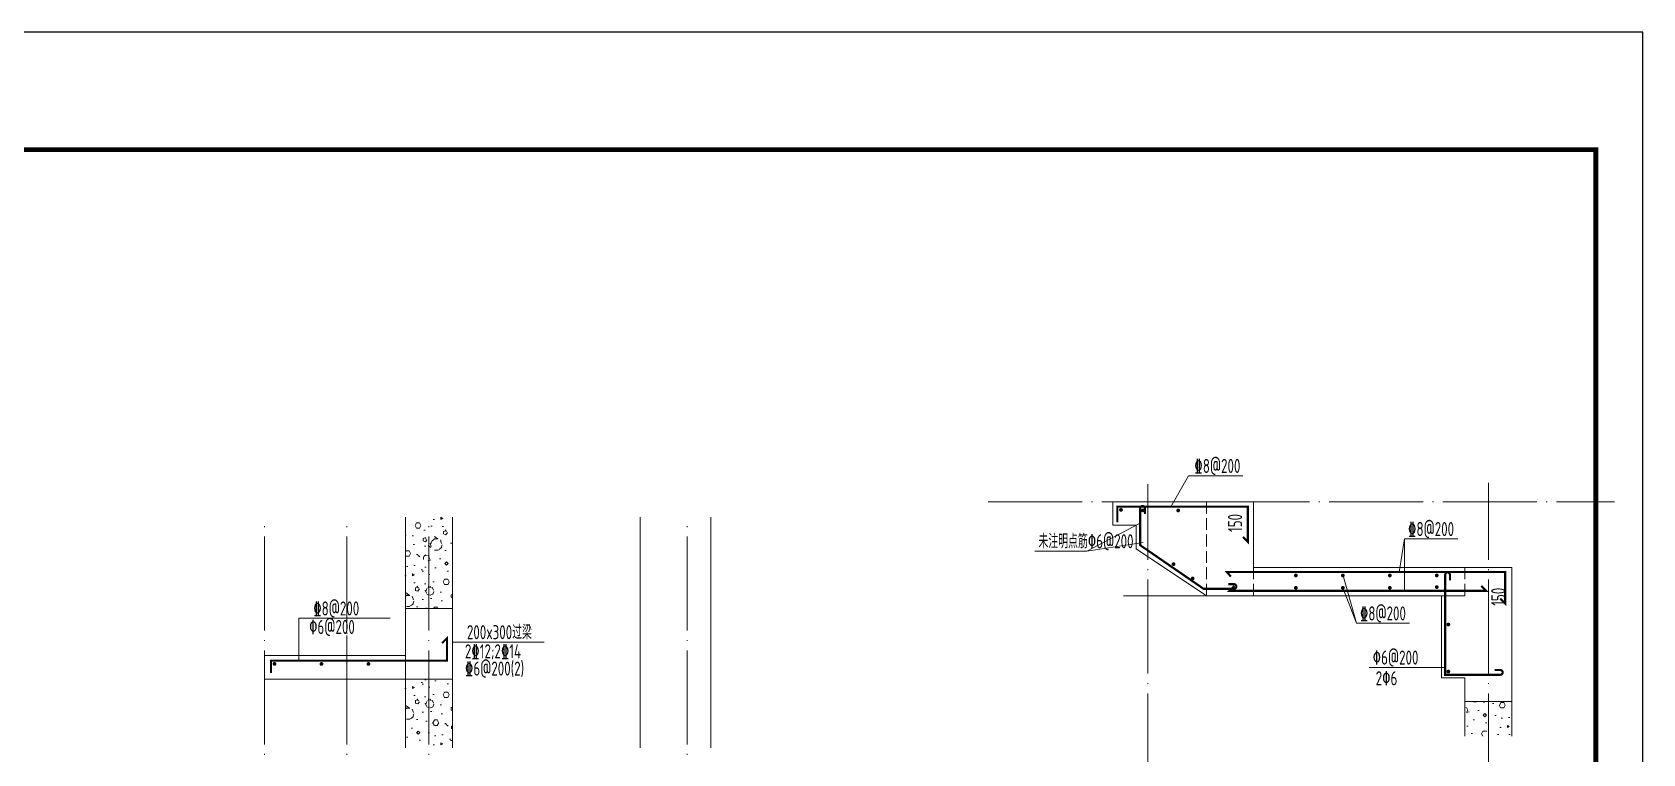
# Model space of a CAD drawing. Extents: x -129922 to 1190196, y -520662 to 139923.
# Drawn here: x 55969 to 62827, y -337633 to -334562 of the extents above; entities that cross this region are included whole.
import ezdxf
from ezdxf.enums import TextEntityAlignment as Align

# ---------------------------------------------------------------- set-up
doc = ezdxf.new("R2010")
doc.units = 0
doc.header["$LTSCALE"] = 1000
doc.header["$MEASUREMENT"] = 0
doc.linetypes.add('DASH', pattern=[0.35, 0.25, -0.1])
doc.linetypes.add('DOTE', pattern=[2.42, 2, -0.2, 0.02, -0.2])
for name, color, linetype, lineweight in [('A-大样-填充', 8, 'Continuous', 9), ('A-轴线-塔楼', 1, 'DOTE', 9), ('A-轴线-隔墙', 41, 'DOTE', 9), ('S-墙柱-REIN', 1, 'Continuous', 20), ('S-大样-HATCH', 251, 'Continuous', 9), ('S-大样-实线', 2, 'Continuous', 20), ('S-板-BEAM', 4, 'DASH', 20), ('S-通用-TEXT', 7, 'Continuous', 20)]:
    doc.layers.add(name, color=color, linetype=linetype, lineweight=lineweight)
doc.layers.add('Y-云图图框', color=7, linetype='Continuous')
doc.styles.add('_YT_Name', font='', dxfattribs={"width": 0.8})
doc.styles.add('_YT_Sign_Text', font='ros.shx', dxfattribs={"width": 0.8, "bigfont": 'hztxt.shx'})
doc.styles.get("Standard").update_dxf_attribs({"font": 'gbenor.shx', "bigfont": 'gbcbig.shx'})
doc.styles.add('TSSD_Rein', font='tssdeng.shx', dxfattribs={"width": 0.7, "bigfont": 'hztxt.shx'})
doc.styles.get('_YT_Name').set_extended_font_data('SimHei')
pattern_1 = [(0, (-695174.73, -1111523.6), (120, 240), [0, -240]), (0, (-695315.13, -1111556), (120, 240), [0, -240]), (0, (-695237.13, -1111558.4), (120, 240), [0, -240]), (0, (-695151.93, -1111487.6), (120, 240), [0, -240]), (0, (-695251.53, -1111570.4), (120, 240), [0, -240]), (0, (-695127.93, -1111336.4), (120, 240), [0, -240]), (0, (-695201.13, -1111355.6), (120, 240), [0, -240]), (0, (-695162.73, -1111385.6), (120, 240), [0, -240]), (0, (-695358.33, -1111390.4), (120, 240), [0, -240]), (0, (-695240.73, -1111401.2), (120, 240), [0, -240]), (0, (-695286.33, -1111462.4), (120, 240), [0, -240]), (0, (-695283.93, -1111552.4), (120, 240), [0, -240]), (0, (-695193.93, -1111562), (120, 240), [0, -240]), (0, (-695127.93, -1111456.4), (120, 240), [0, -240]), (0, (-695352.33, -1111493.6), (120, 240), [0, -240]), (0, (-695331.93, -1111452.8), (120, 240), [0, -240]), (0, (-695238.33, -1111469.6), (120, 240), [0, -240]), (0, (-695271.93, -1111504.4), (120, 240), [0, -240]), (0, (-695291.13, -1111425.2), (120, 240), [0, -240]), (0, (-695261.13, -1111335.2), (120, 240), [0, -240]), (0, (-695342.73, -1111544), (120, 240), [0, -240]), (0, (-695210.73, -1111384.4), (120, 240), [0, -240]), (0, (-695322.33, -1111380.8), (120, 240), [0, -240]), (0, (-695341.53, -1111349.6), (120, 240), [0, -240]), (130.601294, (-695142.673, -1111411.554), (-599.99999337, 720.00000315), [10.53662, -4414.8444]), (18.434949, (-695159.816, -1111406.983), (599.9999978, 239.9999982), [10.842096, -1507.05116]), (90, (-695159.82, -1111417.27), (120, 240), [10.285714, -469.71426]), (161.565051, (-695149.53, -1111420.697), (-600.000003, 239.9999821), [10.842096, -1507.05116]), (53.1301023, (-695149.53, -1111420.697), (120.0000002, 239.9999999), [11.42857, -1188.5714]), (135, (-695140.39, -1111542.98), (-120.0000145, 239.999984), [9.697464, -669.12504]), (45, (-695154.1, -1111542.98), (119.999999, 239.999999), [9.697464, -669.12504]), (135, (-695147.244, -1111549.84), (-120.0000145, 239.999984), [9.697464, -669.12504]), (45, (-695147.244, -1111549.84), (119.999999, 239.999999), [9.697464, -669.12504]), (116.56505, (-695255.82, -1111381.84), (-2e-05, 479.999987), [12.77753, -255.5506]), (180, (-695261.53, -1111370.4), (-120, 240), [13.714286, -226.2857]), (63.434949, (-695280.96, -1111381.84), (1e-06, 479.999998), [12.77753, -255.5506]), (116.56505, (-695275.24, -1111393.27), (-2e-05, 479.999987), [12.77753, -255.5506]), (0, (-695275.24, -1111393.27), (120, 240), [13.714286, -226.2857]), (63.434949, (-695261.53, -1111393.27), (1e-06, 479.999998), [12.77753, -255.5506]), (107.102728, (-695165.53, -1111462.983), (-359.99998624, 1200.000001936), [15.54454, -6513.161]), (143.972626, (-695170.101, -1111448.126), (-2279.9999711, 1679.9999981), [15.54454, -3248.808]), (180, (-695182.67, -1111438.98), (-120, 240), [14.85714, -225.14284]), (36.0273733, (-695210.101, -1111448.126), (2279.99998315, 1679.9999819), [15.54454, -3248.808]), (71.565051, (-695214.673, -1111461.84), (360.0000018, 1199.999998), [14.456126, -1503.43712]), (107.102728, (-695210.1015, -1111476.697), (-359.99998624, 1200.000001936), [15.54454, -6513.161]), (143.972626, (-695197.53, -1111485.84), (-2279.9999711, 1679.9999981), [15.54454, -3248.808]), (0, (-695197.53, -1111485.84), (120, 240), [14.85714, -225.14284]), (36.0273733, (-695182.673, -1111485.84), (2279.99998315, 1679.9999819), [15.54454, -3248.808]), (71.565051, (-695170.1, -1111476.697), (360.0000018, 1199.999998), [14.456126, -1503.43712]), (150.255118, (-695163.244, -1111350.983), (-360.00000085, 239.999997), [9.21401, -1925.72784]), (90, (-695171.24, -1111355.55), (120, 240), [9.14286, -470.8571]), (29.7448813, (-695171.244, -1111355.554), (360.0000002, 239.9999989), [9.21401, -1925.72784]), (116.56505, (-695219.24, -1111521.27), (-2e-05, 479.999987), [12.77753, -255.5506]), (168.690067, (-695224.959, -1111509.84), (-1080.0000008, 239.999994), [11.6549, -2435.8742]), (41.1859251, (-695245.53, -1111515.554), (2999.99998182, 2639.99997692), [12.14874, -5090.3208]), (90, (-695245.53, -1111526.98), (120, 240), [11.42857, -468.5714]), (138.814074, (-695236.387, -1111534.983), (-2999.99994668, 2640.00001681), [12.14874, -5090.3208]), (16.6992442, (-695236.387, -1111534.983), (3959.99997021, 1199.99998743), [11.93178, -4999.415]), (60.9453959, (-695224.959, -1111531.554), (119.99999968, 239.99999788), [11.766434, -4930.1358]), (109.983106, (-695319.816, -1111420.697), (-600.00000226, 1679.99999555), [13.3768, -5604.879]), (155.556045, (-695324.387, -1111408.126), (-1560.00000595, 719.99998504), [13.809194, -5786.0526]), (24.4439547, (-695349.53, -1111408.126), (1560.00000078, 719.99999654), [13.809194, -5786.0526]), (70.0168934, (-695354.101, -1111420.697), (600.00000181, 1679.99999583), [13.3768, -5604.879]), (109.983106, (-695349.53, -1111433.269), (-600.00000226, 1679.99999555), [13.3768, -5604.879]), (160.016893, (-695336.959, -1111437.84), (-600.00000035, 239.99998907), [13.3768, -2795.751]), (19.9831065, (-695336.959, -1111437.84), (599.9999967, 239.9999996), [13.3768, -2795.751]), (70.0168934, (-695324.387, -1111433.269), (600.00000181, 1679.99999583), [13.3768, -5604.879]), (122.005383, (-695230.673, -1111442.412), (-120.0000161, 239.99998775), [10.781693, -2253.3736]), (18.434949, (-695246.673, -1111436.697), (599.9999978, 239.9999982), [10.842096, -1507.05116]), (90, (-695246.67, -1111446.98), (120, 240), [10.285714, -469.71426]), (161.565051, (-695236.387, -1111450.41), (-600.000003, 239.9999821), [10.842096, -1507.05116]), (54.4623222, (-695236.387, -1111450.412), (839.99999878, 1199.9999982), [9.83123, -4119.2846]), (116.56505, (-695300.39, -1111500.7), (-2e-05, 479.999987), [12.77753, -255.5506]), (180, (-695306.1, -1111489.27), (-120, 240), [12.57143, -227.42856]), (59.0362434, (-695325.53, -1111500.697), (120.0000004, 239.99999884), [13.32789, -2785.5288]), (120.963756, (-695318.673, -1111512.126), (-120.0000164, 239.99998898), [13.32789, -2785.5288]), (0, (-695318.67, -1111512.13), (120, 240), [12.57143, -227.42856]), (63.434949, (-695306.1, -1111512.13), (1e-06, 479.999998), [12.77753, -255.5506])]

# ---------------------------------------------------------------- blocks, each defined once
blk = doc.blocks.new('ECMCTK_A1_竖_单行图名--0')
at = {"color": 4}
blk.add_lwpolyline([(0, 0), (594, 0), (594, 841), (0, 841)], close=True, dxfattribs=at)
at = {"const_width": 1}
blk.add_lwpolyline([(10, 10), (584, 10), (584, 816), (10, 816)], close=True, dxfattribs=at)
at = {"color": 80, "flags": 3}
for tag, height, p in [('YTHQINS', 3, (593.31, 817.5)), ('ECMCKEY', 3, (440.09, 590.57)), ('YTTQINS', 3.75, (595.35, 11.88)), ('YTFRAME', 3, (375.97, 4.92)), ('YTBARCODE_T1', 3, (493.74, 4.57))]:
    blk.add_attdef(tag, text='', height=height, dxfattribs=at).set_placement(p, align=Align.MIDDLE_CENTER)
for tag, height, style, width, p in [('证书编号', 4, '_YT_Sign_Text', 0.8, (461.87, 43.81)), ('审查批准号', 4, '_YT_Sign_Text', 0.8, (514.06, 43.81)), ('工程号', 4, '_YT_Sign_Text', 0.5, (557.08, 44.12)), ('设计单位', 6, '_YT_Name', 0.8, (376.75, 38.6)), ('建设单位', 4, '_YT_Sign_Text', 0.8, (487.96, 36.11)), ('阶段', 4, '_YT_Sign_Text', 0.8, (557.08, 35.81)), ('项目号', 4, '_YT_Sign_Text', 0.5, (575.08, 33.72)), ('项目名称', 4, '_YT_Sign_Text', 0.8, (487.96, 28.11)), ('专业', 4, '_YT_Sign_Text', 0.8, (557.08, 27.31)), ('图纸编号', 4, '_YT_Sign_Text', 0.5, (556.93, 19.36)), ('图纸名称', 4.5, '_YT_Name', 0.8, (488.39, 15.06)), ('版本号', 4, '_YT_Sign_Text', 0.8, (575.08, 13)), ('出图比例', 4.2, '_YT_Sign_Text', 0.8, (434.82, 11.78)), ('日期', 4, '_YT_Sign_Text', 0.5, (556.88, 12.13))]:
    blk.add_attdef(tag, text='', height=height, dxfattribs=dict(style=style, width=width)).set_placement(p, align=Align.CENTER)
at = {"style": '_YT_Sign_Text', "width": 0.8, "flags": 3}
for tag, p, height in [('[审定人]', (343.95, 27.81), 4.1), ('{审定人}', (358.87, 26.45), 6.24), ('[校对人]', (395.23, 27.82), 4.1), ('{校对人}', (411.35, 26.53), 6.24), ('[审核人]', (344.01, 19.76), 4.1), ('{审核人}', (359.98, 18.44), 6.24), ('[设计人]', (395.47, 20.21), 4.1), ('{设计人}', (411.48, 18.54), 6.24), ('{项目负责人}', (361.28, 10.72), 6.24), ('{专业负责人}', (411.58, 10.36), 6.24), ('[项目负责人]', (343.78, 12.01), 4.1), ('[专业负责人]', (395.74, 11.77), 4.1)]:
    blk.add_attdef(tag, p, '', height=height, dxfattribs=at)
at = {"color": 80, "flags": 3}
for tag, p in [('YTQRCODE', (304.56, 12.07)), ('YTBZSIT', (10, 10)), ('EXT_TK_LEFT', (10, 10))]:
    blk.add_attdef(tag, p, '', height=3, dxfattribs=at)
blk = doc.blocks.new('20191015.20330114')
at = {"layer": 'S-墙柱-REIN', "const_width": 9}
for points in [[(885.6, 367.6), (906.8, 346.4), (906.8, 496.4), (351.3, 496.4), (351.3, 429.8)], [(1981.5, 104.7), (2002.7, 83.5), (2002.7, 218.3), (817.2, 218.3), (834.5, 199)], [(849.7, 159.4), (828.5, 138.2), (1921.9, 138.2), (1900.7, 159.4)]]:
    blk.add_lwpolyline(points, dxfattribs=at)
at = {"layer": 'S-墙柱-REIN', "const_width": 8}
for points in [[(370.6, 482.7, 1), (362.6, 482.7, 1)], [(464.3, 480.3, 1), (456.3, 480.3, 1)], [(614.3, 480.3, 1), (606.3, 480.3, 1)], [(594.3, 251.7, 1), (586.3, 251.7, 1)], [(1115.2, 203.7, 1), (1107.2, 203.7, 1)], [(1315.2, 203.7, 1), (1307.2, 203.7, 1)], [(1515.2, 203.7, 1), (1507.2, 203.7, 1)], [(1715.2, 203.7, 1), (1707.2, 203.7, 1)], [(1715.2, 203.7, 1), (1707.2, 203.7, 1)], [(675.7, 191, 1), (667.7, 191, 1)], [(1115.2, 151.2, 1), (1107.2, 151.2, 1)], [(1315.2, 151.2, 1), (1307.2, 151.2, 1)], [(1515.2, 151.2, 1), (1507.2, 151.2, 1)], [(1715.2, 154.2, 1), (1707.2, 154.2, 1)], [(1715.2, 154.2, 1), (1707.2, 154.2, 1)], [(1764.6, -5.2, 1), (1756.6, -5.2, 1)], [(1764.6, -205.2, 1), (1756.6, -205.2, 1)]]:
    blk.add_lwpolyline(points, format="xyb", close=True, dxfattribs=at)
at = {"layer": 'S-墙柱-REIN', "const_width": 9}
for points in [[(468.4, 465.3), (468.4, 489.3, 1), (448.4, 489.3), (448.4, 332.4), (718.8, 146.6), (847.5, 146.6, 1), (847.5, 166.6), (823.5, 166.6)], [(1767.1, 182.7), (1767.1, 206.7, 1), (1747.1, 206.7), (1747.1, -219.1), (1982, -219.1, 1), (1982, -199.1), (1958, -199.1)]]:
    blk.add_lwpolyline(points, format="xyb", dxfattribs=at)
at = {"layer": 'S-大样-实线', "ltscale": 0.5}
for p, q in [((1731.2, -232.7), (1731.2, 117.3)), ((1831.2, -232.7), (1731.2, -232.7))]:
    blk.add_line(p, q, dxfattribs=at)
blk.add_lwpolyline([(2031.2, 237.3), (931.2, 237.3), (931.2, 517.3), (331.2, 517.3), (331.2, 417.3), (431.2, 417.3), (431.2, 317.3), (731.2, 117.3), (1831.2, 117.3)], dxfattribs=at)
at = {"layer": 'S-板-BEAM', "ltscale": 0.2}
for points in [[(731.2, 517.3), (731.2, 117.3)], [(931.2, 237.3), (931.2, 117.3)], [(1831.2, 237.3), (1831.2, 117.3)]]:
    blk.add_lwpolyline(points, dxfattribs=at)
at = {"layer": 'S-通用-TEXT'}
for p, q in [((1573.8, 359.1), (1551.8, 218.3)), ((1573.8, 359.1), (1800.8, 359.1)), ((1368.8, 0), (1311.2, 207.7)), ((1368.8, 0), (1595.8, 0)), ((1423.4, -187.7), (1747.1, -187.7))]:
    blk.add_line(p, q, dxfattribs=at)
for points in [[(653.6, 627.6), (579.4, 496.4)], [(653.6, 627.6), (884.8, 627.6)], [(0, 307.2), (221, 307.2), (448.4, 426.1)], [(221, 307.2), (461.7, 343.5)], [(1573.8, 359.1), (1573.8, 138.2)], [(1311.2, 151.2), (1368.8, 0)]]:
    blk.add_lwpolyline(points, dxfattribs=at)
at = {"layer": 'S-通用-TEXT', "style": 'TSSD_Rein', "width": 0.7}
for s, p in [('\x848@200', (679, 639.7)), ('\x848@200', (1588.8, 371.2)), ('未注明点筋\x826@200', (15.2, 319.3)), ('\x848@200', (1383.8, 12.1)), ('\x826@200', (1438.4, -175.7)), ('2\x826', (1451.2, -263.7))]:
    blk.add_text(s, height=60, dxfattribs=at).set_placement(p)
for p in [(882.3, 388.7), (2003, 74.7)]:
    blk.add_text('150', height=60, rotation=90, dxfattribs=at).set_placement(p)
blk = doc.blocks.new('空调板大样')
at = {"layer": 'S-墙柱-REIN', "const_width": 8, "elevation": 0}
blk.add_lwpolyline([(727.8, 133.3), (749, 154.5), (749, 59.6), (0, 59.6), (0, 6.7)], dxfattribs=at)
at = {"layer": 'S-墙柱-REIN', "const_width": 8}
for points in [[(18.5, 45.5, 1), (10.5, 45.5, 1)], [(218.5, 45.5, 1), (210.5, 45.5, 1)], [(418.5, 45.5, 1), (410.5, 45.5, 1)]]:
    blk.add_lwpolyline(points, format="xyb", close=True, dxfattribs=at)
at = {"layer": 'S-大样-实线', "elevation": 0}
blk.add_lwpolyline([(572, -19), (772, -19), (772, 281), (572, 281)], close=True, dxfattribs=at)
at = {"layer": 'S-通用-TEXT'}
blk.add_line((1162.3, 138.3, 0), (773.2, 138.3, 0), dxfattribs=at)
at = {"layer": 'S-通用-TEXT', "elevation": 0}
blk.add_lwpolyline([(507.7, 239.6), (118.6, 239.6), (118.6, 59.6)], dxfattribs=at)
at = {"layer": 'S-通用-TEXT', "style": 'TSSD_Rein', "width": 0.7}
for s, p in [('\x848@200', (179.2, 251.6, 0)), ('\x826@200', (161.7, 172.8, 0)), ('200x300过梁', (833.9, 150.4, 0)), ('2\x8412;2\x8414', (825.3, 69.2, 0)), ('\x846@200(2)', (825.3, -4.3, 0))]:
    blk.add_text(s, height=60, dxfattribs=at).set_placement(p)

msp = doc.modelspace()

# ---------------------------------------------------------------- hatches: boundary and pattern name
at = {"layer": 'A-大样-填充', "ltscale": 0.5}
h = msp.add_hatch(dxfattribs=at)
h.set_pattern_fill('加气混凝土', color=256, scale=20)
h.set_pattern_definition(pattern_1)
h.paths.add_polyline_path([(57558.5, -337014.6), (57758.5, -337014.6), (57758.5, -337214.6), (57758.5, -337214.6), (57758.5, -336626), (57558.5, -336626)])
h = msp.add_hatch(dxfattribs=at)
h.set_pattern_fill('加气混凝土', color=256, scale=20)
h.set_pattern_definition(pattern_1)
h.paths.add_polyline_path([(57758.5, -337314.6), (57558.5, -337314.6), (57558.5, -337607.5), (57758.5, -337607.5)])
h = msp.add_hatch(dxfattribs=at)
h.set_pattern_fill('加气混凝土', color=256, scale=20)
h.set_pattern_definition([(0, (-687513.09, -1120569.55), (120, 240), [0, -240]), (0, (-687653.49, -1120601.95), (120, 240), [0, -240]), (0, (-687575.49, -1120604.35), (120, 240), [0, -240]), (0, (-687490.29, -1120533.55), (120, 240), [0, -240]), (0, (-687589.89, -1120616.35), (120, 240), [0, -240]), (0, (-687466.29, -1120382.35), (120, 240), [0, -240]), (0, (-687539.49, -1120401.55), (120, 240), [0, -240]), (0, (-687501.09, -1120431.55), (120, 240), [0, -240]), (0, (-687696.69, -1120436.35), (120, 240), [0, -240]), (0, (-687579.09, -1120447.15), (120, 240), [0, -240]), (0, (-687624.69, -1120508.35), (120, 240), [0, -240]), (0, (-687622.29, -1120598.35), (120, 240), [0, -240]), (0, (-687532.29, -1120607.95), (120, 240), [0, -240]), (0, (-687466.29, -1120502.35), (120, 240), [0, -240]), (0, (-687690.69, -1120539.55), (120, 240), [0, -240]), (0, (-687670.29, -1120498.75), (120, 240), [0, -240]), (0, (-687576.69, -1120515.55), (120, 240), [0, -240]), (0, (-687610.29, -1120550.35), (120, 240), [0, -240]), (0, (-687629.49, -1120471.15), (120, 240), [0, -240]), (0, (-687599.49, -1120381.15), (120, 240), [0, -240]), (0, (-687681.09, -1120589.95), (120, 240), [0, -240]), (0, (-687549.09, -1120430.35), (120, 240), [0, -240]), (0, (-687660.69, -1120426.75), (120, 240), [0, -240]), (0, (-687679.89, -1120395.55), (120, 240), [0, -240]), (130.601294, (-687481.03, -1120457.496), (-599.99999337, 720.00000315), [10.53662, -4414.8444]), (18.434949, (-687498.173, -1120452.925), (599.9999978, 239.9999982), [10.842096, -1507.05116]), (90, (-687498.17, -1120463.21), (120, 240), [10.285714, -469.71426]), (161.565051, (-687487.887, -1120466.64), (-600.000003, 239.9999821), [10.842096, -1507.05116]), (53.1301023, (-687487.887, -1120466.64), (120.0000002, 239.9999999), [11.42857, -1188.5714]), (135, (-687478.745, -1120588.925), (-120.0000145, 239.999984), [9.697464, -669.12504]), (45, (-687492.46, -1120588.925), (119.999999, 239.999999), [9.697464, -669.12504]), (135, (-687485.6, -1120595.78), (-120.0000145, 239.999984), [9.697464, -669.12504]), (45, (-687485.6, -1120595.78), (119.999999, 239.999999), [9.697464, -669.12504]), (116.56505, (-687594.17, -1120427.78), (-2e-05, 479.999987), [12.77753, -255.5506]), (180, (-687599.89, -1120416.35), (-120, 240), [13.714286, -226.2857]), (63.434949, (-687619.32, -1120427.78), (1e-06, 479.999998), [12.77753, -255.5506]), (116.56505, (-687613.6, -1120439.2), (-2e-05, 479.999987), [12.77753, -255.5506]), (0, (-687613.6, -1120439.2), (120, 240), [13.714286, -226.2857]), (63.434949, (-687599.89, -1120439.2), (1e-06, 479.999998), [12.77753, -255.5506]), (107.102728, (-687503.8875, -1120508.9245), (-359.99998624, 1200.000001936), [15.54454, -6513.161]), (143.972626, (-687508.459, -1120494.067), (-2279.9999711, 1679.9999981), [15.54454, -3248.808]), (180, (-687521.03, -1120484.92), (-120, 240), [14.85714, -225.14284]), (36.0273733, (-687548.459, -1120494.067), (2279.99998315, 1679.9999819), [15.54454, -3248.808]), (71.565051, (-687553.03, -1120507.78), (360.0000018, 1199.999998), [14.456126, -1503.43712]), (107.102728, (-687548.459, -1120522.639), (-359.99998624, 1200.000001936), [15.54454, -6513.161]), (143.972626, (-687535.887, -1120531.782), (-2279.9999711, 1679.9999981), [15.54454, -3248.808]), (0, (-687535.89, -1120531.78), (120, 240), [14.85714, -225.14284]), (36.0273733, (-687521.03, -1120531.782), (2279.99998315, 1679.9999819), [15.54454, -3248.808]), (71.565051, (-687508.46, -1120522.64), (360.0000018, 1199.999998), [14.456126, -1503.43712]), (150.255118, (-687501.602, -1120396.925), (-360.00000085, 239.999997), [9.21401, -1925.72784]), (90, (-687509.6, -1120401.5), (120, 240), [9.14286, -470.8571]), (29.7448813, (-687509.602, -1120401.496), (360.0000002, 239.9999989), [9.21401, -1925.72784]), (116.56505, (-687557.6, -1120567.2), (-2e-05, 479.999987), [12.77753, -255.5506]), (168.690067, (-687563.316, -1120555.782), (-1080.0000008, 239.999994), [11.6549, -2435.8742]), (41.1859251, (-687583.887, -1120561.496), (2999.99998182, 2639.99997692), [12.14874, -5090.3208]), (90, (-687583.89, -1120572.92), (120, 240), [11.42857, -468.5714]), (138.814074, (-687574.745, -1120580.925), (-2999.99994668, 2640.00001681), [12.14874, -5090.3208]), (16.6992442, (-687574.745, -1120580.925), (3959.99997021, 1199.99998743), [11.93178, -4999.415]), (60.9453959, (-687563.316, -1120577.496), (119.99999968, 239.99999788), [11.766434, -4930.1358]), (109.983106, (-687658.173, -1120466.639), (-600.00000226, 1679.99999555), [13.3768, -5604.879]), (155.556045, (-687662.745, -1120454.067), (-1560.00000595, 719.99998504), [13.809194, -5786.0526]), (24.4439547, (-687687.887, -1120454.067), (1560.00000078, 719.99999654), [13.809194, -5786.0526]), (70.0168934, (-687692.459, -1120466.639), (600.00000181, 1679.99999583), [13.3768, -5604.879]), (109.983106, (-687687.887, -1120479.21), (-600.00000226, 1679.99999555), [13.3768, -5604.879]), (160.016893, (-687675.316, -1120483.782), (-600.00000035, 239.99998907), [13.3768, -2795.751]), (19.9831065, (-687675.316, -1120483.782), (599.9999967, 239.9999996), [13.3768, -2795.751]), (70.0168934, (-687662.745, -1120479.21), (600.00000181, 1679.99999583), [13.3768, -5604.879]), (122.005383, (-687569.03, -1120488.353), (-120.0000161, 239.99998775), [10.781693, -2253.3736]), (18.434949, (-687585.03, -1120482.64), (599.9999978, 239.9999982), [10.842096, -1507.05116]), (90, (-687585.03, -1120492.92), (120, 240), [10.285714, -469.71426]), (161.565051, (-687574.745, -1120496.353), (-600.000003, 239.9999821), [10.842096, -1507.05116]), (54.4623222, (-687574.745, -1120496.353), (839.99999878, 1199.9999982), [9.83123, -4119.2846]), (116.56505, (-687638.74, -1120546.64), (-2e-05, 479.999987), [12.77753, -255.5506]), (180, (-687644.46, -1120535.2), (-120, 240), [12.57143, -227.42856]), (59.0362434, (-687663.887, -1120546.639), (120.0000004, 239.99999884), [13.32789, -2785.5288]), (120.963756, (-687657.03, -1120558.067), (-120.0000164, 239.99998898), [13.32789, -2785.5288]), (0, (-687657.03, -1120558.07), (120, 240), [12.57143, -227.42856]), (63.434949, (-687644.46, -1120558.07), (1e-06, 479.999998), [12.77753, -255.5506])])
h.paths.add_polyline_path([(62270, -337410), (62070, -337410), (62070, -337557.5), (62154.4, -337557.5), (62169.7, -337515.5), (62177.1, -337557.5), (62270, -337557.5)])

# ---------------------------------------------------------------- linework, layer by layer
at = {"layer": 'A-轴线-塔楼', "ltscale": 0.2}
for p, q in [((62170, -342131.4), (62170, -336478.9)), ((60040.1, -336560), (62707, -336560)), ((58758.5, -346788.4), (58758.5, -336626))]:
    msp.add_line(p, q, dxfattribs=at)
at = {"layer": 'A-轴线-塔楼', "ltscale": 0.05}
msp.add_line((57308.5, -337349.6), (57308.5, -337014.6), dxfattribs=at)
at = {"layer": 'A-轴线-隔墙', "ltscale": 0.2}
for p, q in [((60720, -342131.4), (60720, -336484.9)), ((56958.5, -346788.4), (56958.5, -336626)), ((57308.5, -346788.4), (57308.5, -336626)), ((57658.5, -346788.4), (57658.5, -336626)), ((60615.5, -336960), (60970, -336960))]:
    msp.add_line(p, q, dxfattribs=at)
at = {"layer": 'S-大样-实线'}
for p, q in [((57558.5, -337214.6), (57558.5, -336626)), ((57758.5, -337214.6), (57758.5, -336626)), ((57558.5, -337607.5), (57558.5, -337314.6)), ((57758.5, -337607.5), (57758.5, -337314.6)), ((62070, -337557.5), (62070, -337410)), ((62270, -337557.5), (62270, -337410))]:
    msp.add_line(p, q, dxfattribs=at)
at = {"layer": 'S-大样-实线', "ltscale": 0.5}
for p, q in [((58558.5, -337607.5), (58558.5, -336626)), ((58858.5, -337607.5), (58858.5, -336626)), ((62270, -337410), (62270, -336840)), ((61970, -336960), (61970, -337310)), ((57558.5, -337214.6), (56958.5, -337214.6)), ((56958.5, -337314.6), (56958.5, -337214.6)), ((57758.5, -337314.6), (57758.5, -337214.6)), ((57758.5, -337214.6), (57758.5, -337214.6)), ((56958.5, -337314.6), (57758.5, -337314.6)), ((62070, -337410), (62270, -337410))]:
    msp.add_line(p, q, dxfattribs=at)
for points in [[(62270, -336840), (61170, -336840), (61170, -336695.8), (61170, -336560), (60570, -336560), (60570, -336660), (60670, -336660), (60670, -336760), (60970, -336960), (61970, -336960)], [(61970, -337310), (62070, -337310), (62070, -337410)]]:
    msp.add_lwpolyline(points, dxfattribs=at)

# ---------------------------------------------------------------- block references
at = {"layer": 'S-墙柱-REIN'}
msp.add_blockref('20191015.20330114', (60238.8, -337077.3), dxfattribs=at)
at = {"layer": 'S-大样-HATCH', "ltscale": 0.2}
msp.add_blockref('空调板大样', (56986.5, -337295.6, 0), dxfattribs=at)
at = {"layer": 'Y-云图图框', "xscale": 20, "yscale": 20, "zscale": 20}
msp.add_blockref('ECMCTK_A1_竖_单行图名--0', (50947.3, -351381.8), dxfattribs=at)

doc.saveas('drawing.dxf')
